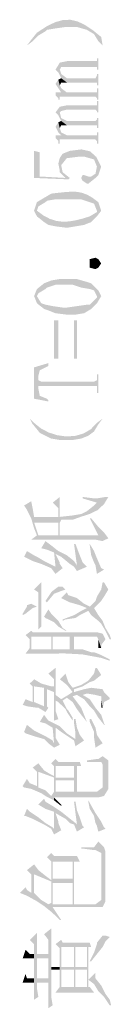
# Model space of a CAD drawing. Header units: millimetres. Extents: x 19 to 191, y 8 to 260.
# Drawn here: x 103.12 to 104.48, y 95.07 to 109.76 of the extents above; entities that cross this region are included whole.
import ezdxf

# ---------------------------------------------------------------- set-up
doc = ezdxf.new("R2010")
doc.units = ezdxf.units.MM
doc.layers.get('0').update_dxf_attribs({"linetype": 'CONTINUOUS'})

msp = doc.modelspace()

# ---------------------------------------------------------------- hatches: boundary and pattern name
for points in [[(103.229833, 109.375222), (103.3145, 109.438722), (103.399167, 109.523389), (103.505, 109.586889), (103.526167, 109.608056), (103.653167, 109.629222), (103.801333, 109.650389), (103.970667, 109.650389), (104.118833, 109.608056), (104.224667, 109.544556), (104.288167, 109.438722), (104.351667, 109.375222), (104.3305, 109.502222), (104.203595, 109.604674), (104.08791, 109.682007), (103.978956, 109.733278), (103.872242, 109.757545), (103.763279, 109.753866), (103.647577, 109.721297), (103.520648, 109.658897), (103.378, 109.565722), (103.293333, 109.459889)], [(103.716667, 109.121222), (103.716667, 109.015389), (103.737833, 109.057722), (104.267, 109.057722), (104.267, 109.015389), (104.288167, 109.015389), (104.288167, 109.184722), (104.267, 109.184722), (104.267, 109.142389), (103.8225, 109.142389)], [(103.653167, 109.015389), (103.6955, 108.973056), (103.737833, 108.888389), (103.8225, 108.824889), (104.267, 108.824889), (104.267, 108.782556), (104.288167, 108.782556), (104.288167, 108.951889), (104.267, 108.951889), (104.267, 108.930722), (104.245833, 108.888389), (103.8225, 108.888389), (103.737833, 108.951889), (103.716667, 109.015389), (103.716667, 109.121222)], [(103.653167, 108.803722), (103.737833, 108.676722), (103.8225, 108.676722), (103.737833, 108.740222), (103.716667, 108.782556), (103.6955, 108.867222)], [(103.6955, 108.867222), (103.716667, 108.782556), (103.737833, 108.824889), (103.8225, 108.824889), (103.737833, 108.888389)], [(103.653167, 108.676722), (103.653167, 108.634389), (103.6955, 108.592056), (103.6955, 108.570889), (103.716667, 108.570889), (103.716667, 108.613222), (104.245833, 108.613222), (104.267, 108.592056), (104.267, 108.570889), (104.288167, 108.570889), (104.288167, 108.740222), (104.267, 108.740222), (104.267, 108.676722), (103.737833, 108.676722)], [(103.653167, 108.380389), (103.6955, 108.338056), (103.737833, 108.253389), (103.8225, 108.189889), (104.267, 108.189889), (104.267, 108.147556), (104.288167, 108.147556), (104.288167, 108.295722), (104.267, 108.295722), (104.267, 108.274556), (104.245833, 108.253389), (103.8225, 108.253389), (103.737833, 108.295722), (103.716667, 108.380389), (103.716667, 108.465056)], [(103.716667, 108.465056), (103.716667, 108.380389), (103.737833, 108.401556), (103.8225, 108.422722), (104.245833, 108.422722), (104.267, 108.401556), (104.267, 108.380389), (104.288167, 108.380389), (104.288167, 108.549722), (104.267, 108.549722), (104.267, 108.486222), (103.8225, 108.486222)], [(103.653167, 108.168722), (103.6955, 108.084056), (103.737833, 108.041722), (103.8225, 108.041722), (103.737833, 108.084056), (103.716667, 108.147556), (103.6955, 108.232222)], [(103.6955, 108.232222), (103.716667, 108.147556), (103.737833, 108.189889), (103.8225, 108.189889), (103.737833, 108.253389)], [(103.653167, 108.041722), (103.653167, 107.999389), (103.6955, 107.957056), (103.6955, 107.914722), (103.716667, 107.914722), (103.716667, 107.978222), (104.245833, 107.978222), (104.267, 107.957056), (104.267, 107.914722), (104.288167, 107.914722), (104.288167, 108.084056), (104.267, 108.084056), (104.267, 108.041722), (103.737833, 108.041722)], [(103.335667, 107.808889), (103.335667, 107.406722), (103.843667, 107.385556), (103.801333, 107.406722), (103.420333, 107.427889), (103.420333, 107.787722)], [(103.6955, 107.618389), (103.716667, 107.512556), (103.716667, 107.491389), (103.801333, 107.406722), (103.843667, 107.385556), (103.864833, 107.406722), (103.759, 107.491389), (103.737833, 107.597222), (103.716667, 107.703056)], [(103.716667, 107.703056), (103.737833, 107.597222), (103.8225, 107.703056), (103.843667, 107.703056), (104.013, 107.724222), (104.0765, 107.724222), (104.224667, 107.681889), (104.267, 107.576056), (104.288167, 107.449056), (104.3305, 107.576056), (104.257839, 107.718897), (104.165135, 107.802539), (104.038698, 107.831147), (103.864833, 107.808889), (103.759, 107.766556)], [(104.034167, 107.406722), (104.055333, 107.364389), (104.118833, 107.322056), (104.14, 107.322056), (104.245833, 107.406722), (104.288167, 107.449056), (104.267, 107.576056), (104.245833, 107.470222), (104.182333, 107.427889), (104.14, 107.427889), (104.0765, 107.449056), (104.055333, 107.449056)], [(103.378, 107.046889), (103.378, 106.919889), (103.399167, 106.983389), (103.505, 107.046889), (103.526167, 107.068056), (103.653167, 107.089222), (104.034167, 107.089222), (104.224667, 107.025722), (104.267, 106.919889), (104.267, 106.835222), (104.3305, 106.919889), (104.288167, 107.046889), (104.201563, 107.112133), (104.122719, 107.157419), (104.047654, 107.185671), (103.972386, 107.199818), (103.892935, 107.202786), (103.805319, 107.197503), (103.705556, 107.186895), (103.589667, 107.173889), (103.483833, 107.110389)], [(103.335667, 106.919889), (103.378, 106.835222), (103.483833, 106.750556), (103.547333, 106.708222), (103.653167, 106.687056), (103.8225, 106.665889), (104.0765, 106.708222), (104.182333, 106.750556), (104.267, 106.835222), (104.267, 106.919889), (104.267, 106.898722), (104.161167, 106.835222), (104.049655, 106.801269), (103.94568, 106.775327), (103.847418, 106.759754), (103.753047, 106.756906), (103.660742, 106.769138), (103.568682, 106.798809), (103.475042, 106.848274), (103.378, 106.919889), (103.378, 107.046889)], [(104.3305, 106.136722), (104.288167, 106.073222), (104.245833, 106.052056), (104.161167, 106.073222), (104.161167, 106.200222), (104.245833, 106.221389), (104.288167, 106.200222)], [(103.378, 105.755722), (103.378, 105.649889), (103.399167, 105.692222), (103.505, 105.755722), (103.526167, 105.776889), (103.653167, 105.819222), (103.907167, 105.819222), (104.034167, 105.776889), (104.161167, 105.755722), (104.224667, 105.734556), (104.267, 105.649889), (104.267, 105.544056), (104.3305, 105.649889), (104.288167, 105.734556), (104.182333, 105.840389), (104.118833, 105.861556), (103.970667, 105.903889), (103.716667, 105.903889), (103.589667, 105.882722), (103.483833, 105.840389)], [(103.335667, 105.649889), (103.378, 105.544056), (103.483833, 105.459389), (103.547333, 105.438222), (103.653167, 105.395889), (103.8225, 105.374722), (103.9495, 105.374722), (104.0765, 105.395889), (104.182333, 105.459389), (104.267, 105.544056), (104.267, 105.649889), (104.267, 105.628722), (104.161167, 105.522889), (104.118833, 105.522889), (103.8225, 105.480556), (103.759, 105.480556), (103.610833, 105.501722), (103.505, 105.522889), (103.4415, 105.544056), (103.378, 105.649889), (103.378, 105.755722)], [(103.632, 104.718556), (103.695498, 104.718556), (103.695498, 105.290056), (103.632, 105.290056)], [(103.928333, 104.718556), (103.970665, 104.718556), (103.970665, 105.290056), (103.928333, 105.290056)], [(103.335667, 104.591556), (103.399167, 104.274056), (103.399167, 104.464556), (103.420333, 104.549222), (103.547333, 104.612722), (103.547333, 104.655056)], [(103.335667, 104.591556), (103.335667, 104.125889), (103.547333, 104.083556), (103.547333, 104.104722), (103.526167, 104.125889), (103.420333, 104.168222), (103.399167, 104.274056)], [(103.399167, 104.274056), (103.399167, 104.316389), (104.267, 104.316389), (104.267, 104.210556), (104.288167, 104.210556), (104.288167, 104.485722), (104.267, 104.485722), (104.267, 104.401056), (104.224667, 104.379889), (103.4415, 104.379889), (103.399167, 104.401056), (103.399167, 104.464556)], [(103.272167, 103.829556), (103.3145, 103.744889), (103.335667, 103.723722), (103.420333, 103.617889), (103.589667, 103.533222), (103.716667, 103.512056), (103.907167, 103.512056), (104.034167, 103.533222), (104.14, 103.575556), (104.224667, 103.639056), (104.288167, 103.744889), (104.351667, 103.829556), (104.267, 103.766056), (104.175644, 103.670861), (104.065321, 103.606958), (103.941935, 103.5723), (103.811387, 103.56484), (103.679584, 103.582532), (103.552427, 103.623329), (103.43582, 103.685186), (103.335667, 103.766056)], [(103.1875, 102.538389), (103.229833, 102.474889), (103.293333, 102.347889), (103.335667, 102.199722), (103.378, 102.093889), (103.378, 102.157389), (103.335667, 102.284389), (103.335667, 102.369056), (103.3145, 102.496056), (103.293333, 102.601889)], [(103.293333, 102.030389), (104.245833, 102.030389), (104.351667, 102.009222), (104.288167, 102.093889), (103.716667, 102.093889), (103.716667, 102.665389), (103.6955, 102.093889), (103.399167, 102.093889), (103.378, 102.157389), (103.378, 102.093889)], [(103.610833, 102.580722), (103.6955, 102.496056), (103.6955, 102.093889), (103.716667, 102.665389)], [(103.716667, 102.369056), (103.716667, 102.284389), (103.737833, 102.326722), (103.907167, 102.326722), (104.031124, 102.37104), (104.158521, 102.412447), (104.276657, 102.4692), (104.372833, 102.559556), (104.436333, 102.665389), (104.394, 102.665389), (104.267, 102.644222), (104.267, 102.580722), (104.224667, 102.538389), (104.118833, 102.453722), (104.034167, 102.411389), (103.907167, 102.390222)], [(104.055333, 102.644222), (104.267, 102.580722), (104.267, 102.644222), (104.224667, 102.644222), (104.055333, 102.665389)], [(103.335667, 102.369056), (103.335667, 102.284389), (103.6955, 102.284389), (103.6955, 102.369056), (103.483833, 102.369056)], [(104.161167, 102.347889), (104.288167, 102.093889), (104.351667, 102.009222), (104.436333, 102.051556), (104.372833, 102.136222), (104.288167, 102.220889), (104.182333, 102.347889)], [(103.4415, 101.903389), (103.526167, 101.882222), (103.632, 101.839889), (103.653167, 101.628222), (103.653167, 101.818722), (103.737833, 101.776389), (103.864833, 101.670556), (103.928333, 101.628222), (103.970667, 101.564722), (104.118833, 101.628222), (104.055333, 101.691722), (104.013, 101.797556), (103.970667, 101.649389), (103.928333, 101.712889), (103.8225, 101.797556), (103.6955, 101.861056), (103.589667, 101.945722), (103.505, 102.009222)], [(103.928333, 101.966889), (103.970667, 101.649389), (104.013, 101.797556), (103.9495, 101.966889)], [(104.161167, 101.966889), (104.161167, 101.945722), (104.182333, 101.797556), (104.224667, 101.691722), (104.245833, 101.649389), (104.267, 101.522389), (104.372833, 101.585889), (104.3305, 101.607056), (104.267, 101.755222), (104.224667, 101.861056)], [(103.1875, 101.776389), (103.3145, 101.712889), (103.4415, 101.670556), (103.589667, 101.607056), (103.653167, 101.522389), (103.759, 101.607056), (103.716667, 101.670556), (103.716667, 101.691722), (103.653167, 101.818722), (103.653167, 101.628222), (103.483833, 101.712889), (103.378, 101.776389), (103.335667, 101.797556), (103.229833, 101.861056)], [(103.335667, 101.289556), (103.399167, 101.247222), (103.399167, 100.696889), (103.4415, 100.739222), (103.4415, 101.395389)], [(103.737833, 101.162556), (103.864833, 101.099056), (104.013, 101.056722), (104.118833, 101.014389), (104.14, 100.972056), (104.182333, 100.908556), (104.224667, 101.014389), (104.3305, 101.120222), (104.372833, 101.183722), (104.436333, 101.289556), (104.372833, 101.395389), (104.351667, 101.395389), (104.3305, 101.289556), (104.267, 101.183722), (104.245833, 101.120222), (104.161167, 101.035556), (104.0765, 101.077889), (103.970667, 101.162556), (103.843667, 101.204889), (103.8225, 101.247222)], [(103.505, 101.120222), (103.526167, 101.099056), (103.632, 101.226056), (103.737833, 101.268389), (103.801333, 101.289556), (103.759, 101.331889), (103.6955, 101.331889), (103.610833, 101.268389), (103.589667, 101.247222)], [(103.166333, 100.929722), (103.166333, 100.908556), (103.208667, 100.929722), (103.3145, 101.014389), (103.378, 101.035556), (103.293333, 101.077889), (103.229833, 101.056722), (103.229833, 101.035556)], [(103.483833, 100.887389), (103.505, 100.866222), (103.632, 100.802722), (103.6955, 100.739222), (103.801333, 100.675722), (103.8225, 100.675722), (103.759, 100.718056), (103.6955, 100.823889), (103.589667, 100.929722), (103.547333, 100.993222)], [(103.759, 100.845056), (103.759, 100.823889), (103.801333, 100.845056), (103.9495, 100.866222), (104.013, 100.908556), (104.14, 100.972056), (104.118833, 101.014389), (104.034167, 100.972056), (103.928333, 100.908556)], [(104.182333, 100.908556), (104.288167, 100.823889), (104.3305, 100.781556), (104.394, 100.675722), (104.4575, 100.548722), (104.478667, 100.548722), (104.4575, 100.612222), (104.394, 100.718056), (104.351667, 100.823889), (104.288167, 100.908556), (104.224667, 101.014389)], [(103.208667, 100.337056), (103.229833, 100.337056), (103.517998, 100.33646), (103.785723, 100.339701), (104.05067, 100.325745), (104.3305, 100.273556), (104.4575, 100.231222), (104.4575, 100.252389), (104.3305, 100.315889), (104.224667, 100.358222), (104.182333, 100.358222), (104.055333, 100.400556), (103.928333, 100.400556), (103.928333, 100.591056), (103.864833, 100.400556), (103.610833, 100.400556), (103.610833, 100.591056), (103.589667, 100.400556), (103.293333, 100.400556), (103.293333, 100.675722), (103.272167, 100.421722)], [(103.208667, 100.612222), (103.272167, 100.548722), (103.272167, 100.421722), (103.293333, 100.675722)], [(103.293333, 100.675722), (103.293333, 100.591056), (103.589667, 100.591056), (103.589667, 100.400556), (103.610833, 100.591056), (103.864833, 100.591056), (103.864833, 100.400556), (103.928333, 100.591056), (104.267, 100.591056), (104.288167, 100.548722), (104.3305, 100.421722), (104.3305, 100.464056), (104.394, 100.548722), (104.351667, 100.633389), (104.267, 100.654556), (103.3145, 100.654556)], [(104.288167, 100.421722), (104.3305, 100.421722), (104.288167, 100.548722)], [(103.547333, 100.040722), (103.632, 99.956056), (103.632, 99.342222), (103.6955, 99.363389), (103.653167, 99.490389), (103.653167, 100.125389)], [(103.716667, 99.956056), (103.8225, 99.871389), (103.907167, 99.765556), (103.928333, 99.807889), (104.055333, 99.850222), (104.161167, 99.913722), (104.224667, 99.934889), (104.3305, 100.019556), (104.267, 100.125389), (104.245833, 100.125389), (104.224667, 100.040722), (104.14, 99.934889), (104.034167, 99.871389), (103.907167, 99.829056), (103.843667, 99.913722), (103.801333, 100.040722)], [(103.166333, 99.575056), (103.229833, 99.553889), (103.378, 99.532722), (103.399167, 99.532722), (103.505, 99.469222), (103.483833, 99.553889), (103.335667, 99.617389), (103.335667, 99.956056), (103.3145, 99.617389), (103.208667, 99.659722)], [(103.272167, 99.892556), (103.3145, 99.850222), (103.3145, 99.617389), (103.335667, 99.956056)], [(103.335667, 99.956056), (103.335667, 99.850222), (103.483833, 99.829056), (103.483833, 99.553889), (103.505, 99.469222), (103.526167, 99.807889), (103.632, 99.765556), (103.632, 99.850222), (103.589667, 99.850222), (103.4415, 99.892556)], [(103.505, 99.469222), (103.547333, 99.532722), (103.526167, 99.553889), (103.526167, 99.807889)], [(103.737833, 99.659722), (103.759, 99.638556), (103.8225, 99.680889), (103.907167, 99.617389), (103.907167, 99.702056), (103.970667, 99.723222), (104.055333, 99.723222), (104.118833, 99.744389), (104.245833, 99.723222), (104.3305, 99.702056), (104.3305, 99.659722), (104.351667, 99.532722), (104.372833, 99.617389), (104.4575, 99.659722), (104.4575, 99.680889), (104.372833, 99.765556), (104.351667, 99.807889), (104.182333, 99.829056), (104.0765, 99.807889), (103.928333, 99.765556), (103.928333, 99.807889), (103.907167, 99.765556), (103.843667, 99.723222)], [(103.653167, 99.723222), (103.653167, 99.638556), (103.6955, 99.617389), (103.801333, 99.511556), (103.8225, 99.469222), (103.907167, 99.342222), (103.907167, 99.384556), (103.843667, 99.490389), (103.8225, 99.511556), (103.759, 99.638556), (103.737833, 99.659722)], [(103.907167, 99.617389), (103.970667, 99.511556), (104.034167, 99.426889), (104.118833, 99.321056), (104.034167, 99.532722), (103.907167, 99.702056)], [(103.970667, 99.723222), (104.0765, 99.659722), (104.161167, 99.553889), (104.224667, 99.490389), (104.288167, 99.384556), (104.372833, 99.278722), (104.394, 99.278722), (104.372833, 99.299889), (104.3305, 99.426889), (104.245833, 99.532722), (104.161167, 99.659722), (104.055333, 99.723222)], [(104.3305, 99.532722), (104.351667, 99.532722), (104.3305, 99.659722)], [(103.420333, 99.321056), (103.505, 99.299889), (103.610833, 99.236389), (103.632, 99.003556), (103.653167, 99.236389), (103.737833, 99.172889), (103.928333, 99.045889), (103.9495, 98.961222), (104.0765, 99.045889), (104.013, 99.130556), (103.970667, 99.236389), (103.9495, 99.067056), (103.8225, 99.151722), (103.716667, 99.257556), (103.547333, 99.342222), (103.483833, 99.426889)], [(103.928333, 99.363389), (103.928333, 99.299889), (103.9495, 99.151722), (103.9495, 99.067056), (103.970667, 99.236389), (103.9495, 99.363389)], [(104.161167, 99.363389), (104.161167, 99.321056), (104.224667, 99.172889), (104.224667, 99.088222), (104.245833, 98.940056), (104.351667, 99.003556), (104.267, 99.130556), (104.245833, 99.236389), (104.182333, 99.363389)], [(103.1875, 99.172889), (103.208667, 99.151722), (103.335667, 99.109389), (103.483833, 99.067056), (103.547333, 99.003556), (103.632, 98.940056), (103.716667, 98.982389), (103.653167, 99.088222), (103.653167, 99.236389), (103.632, 99.003556), (103.610833, 99.045889), (103.505, 99.109389), (103.335667, 99.194056), (103.229833, 99.278722)], [(103.166333, 98.368556), (103.1875, 98.347389), (103.293333, 98.326222), (103.4415, 98.262722), (103.505, 98.220389), (103.632, 98.156889), (103.632, 98.199222), (104.288167, 98.199222), (104.372833, 98.220389), (104.351667, 98.347389), (104.267, 98.283889), (103.970667, 98.283889), (103.970667, 98.664889), (103.928333, 98.283889), (103.653167, 98.283889), (103.653167, 98.770722), (103.632, 98.283889), (103.589667, 98.220389), (103.505, 98.305056), (103.399167, 98.347389), (103.399167, 98.580222), (103.378, 98.368556), (103.272167, 98.410889), (103.229833, 98.474389)], [(103.589667, 98.707222), (103.632, 98.664889), (103.632, 98.283889), (103.653167, 98.770722)], [(103.653167, 98.770722), (103.653167, 98.453222), (103.653167, 98.664889), (103.928333, 98.664889), (103.928333, 98.283889), (103.970667, 98.664889), (104.034167, 98.664889), (104.013, 98.728389), (103.6955, 98.728389)], [(104.118833, 98.749556), (104.118833, 98.728389), (104.3305, 98.728389), (104.351667, 98.686056), (104.351667, 98.347389), (104.372833, 98.220389), (104.436333, 98.326222), (104.436333, 98.749556), (104.351667, 98.813056), (104.288167, 98.770722), (104.267, 98.770722)], [(103.3145, 98.643722), (103.378, 98.580222), (103.378, 98.368556), (103.399167, 98.580222), (103.632, 98.495556), (103.632, 98.516722), (103.589667, 98.537889), (103.483833, 98.601389), (103.399167, 98.707222)], [(103.653167, 98.453222), (103.928333, 98.453222), (103.928333, 98.495556), (103.653167, 98.495556), (103.653167, 98.664889)], [(103.399167, 98.093389), (103.505, 98.029889), (103.632, 97.987556), (103.632, 97.733556), (103.653167, 97.966389), (103.801333, 97.881722), (103.864833, 97.818222), (103.928333, 97.797056), (103.970667, 97.691222), (104.0765, 97.754722), (104.055333, 97.775889), (104.013, 97.902889), (103.970667, 98.008722), (103.970667, 97.797056), (103.9495, 97.818222), (103.737833, 97.987556), (103.610833, 98.072222), (103.505, 98.135722), (103.483833, 98.178056)], [(103.632, 98.156889), (103.737833, 98.072222), (103.737833, 98.093389), (103.632, 98.199222)], [(104.14, 98.135722), (104.161167, 98.029889), (104.224667, 97.924056), (104.245833, 97.818222), (104.267, 97.775889), (104.288167, 97.691222), (104.394, 97.733556), (104.372833, 97.754722), (104.3305, 97.839389), (104.245833, 97.966389), (104.14, 98.156889)], [(103.1875, 97.924056), (103.208667, 97.924056), (103.3145, 97.881722), (103.483833, 97.797056), (103.589667, 97.733556), (103.632, 97.648889), (103.737833, 97.712389), (103.6955, 97.818222), (103.6955, 97.839389), (103.653167, 97.966389), (103.632, 97.733556), (103.610833, 97.754722), (103.505, 97.818222), (103.399167, 97.902889), (103.272167, 97.987556), (103.229833, 98.029889)], [(103.928333, 98.135722), (103.970667, 97.797056), (103.970667, 98.008722), (103.9495, 98.135722)], [(104.034167, 97.458389), (104.034167, 97.437222), (104.0765, 97.437222), (104.224667, 97.416056), (104.245833, 97.416056), (104.3305, 97.373722), (104.3305, 96.717556), (104.351667, 96.569389), (104.394, 96.654056), (104.394, 97.394889), (104.372833, 97.458389), (104.288167, 97.543056), (104.224667, 97.458389), (104.161167, 97.458389)], [(103.124, 96.781056), (103.229833, 96.738722), (103.367317, 96.662258), (103.489654, 96.580766), (103.603789, 96.488294), (103.716667, 96.378889), (103.737833, 96.378889), (103.610833, 96.569389), (103.589667, 97.373722), (103.589667, 96.632889), (103.547333, 96.611722), (103.4415, 96.675222), (103.335667, 96.781056), (103.335667, 97.056222), (103.293333, 96.781056), (103.229833, 96.823389), (103.208667, 96.865722)], [(103.526167, 97.310222), (103.589667, 97.246722), (103.589667, 96.971556), (103.589667, 97.373722)], [(103.589667, 97.373722), (103.610833, 96.569389), (103.610833, 97.246722), (103.907167, 97.246722), (103.907167, 96.611722), (103.928333, 97.246722), (104.013, 97.246722), (103.970667, 97.331389), (103.632, 97.331389)], [(103.229833, 97.119722), (103.293333, 97.056222), (103.293333, 96.781056), (103.335667, 97.056222), (103.589667, 96.950389), (103.589667, 96.632889), (103.589667, 96.971556), (103.505, 97.035056), (103.399167, 97.119722), (103.335667, 97.204389)], [(103.610833, 96.929222), (103.907167, 96.929222), (103.907167, 96.992722), (103.610833, 96.992722), (103.610833, 97.246722)], [(103.610833, 96.569389), (104.351667, 96.569389), (104.3305, 96.717556), (104.3305, 96.675222), (104.245833, 96.611722), (103.928333, 96.611722), (103.928333, 97.246722), (103.907167, 96.611722), (103.610833, 96.611722), (103.610833, 96.929222)], [(103.483833, 96.167222), (103.547333, 96.082556), (103.547333, 95.066556), (103.610833, 95.108889), (103.589667, 95.235889), (103.589667, 96.251889)], [(103.272167, 96.082556), (103.335667, 96.019056), (103.335667, 95.193556), (103.399167, 95.235889), (103.378, 95.362889), (103.378, 96.188389)], [(103.653167, 95.299389), (103.928333, 95.299389), (103.928333, 95.680389), (103.928333, 95.384056), (103.737833, 95.384056), (103.737833, 96.082556), (103.716667, 95.384056)], [(103.653167, 96.019056), (103.716667, 95.955556), (103.716667, 95.384056), (103.737833, 96.082556)], [(103.737833, 96.082556), (103.737833, 95.638056), (103.737833, 95.976722), (103.928333, 95.976722), (103.928333, 95.299389), (103.9495, 95.638056), (103.9495, 95.976722), (104.118833, 95.976722), (104.118833, 95.680389), (104.14, 95.976722), (104.182333, 95.976722), (104.161167, 96.040222), (103.759, 96.040222)], [(104.161167, 95.765056), (104.182333, 95.765056), (104.351667, 95.976722), (104.394, 96.061389), (104.4575, 96.124889), (104.394, 96.146056), (104.351667, 96.146056), (104.267, 96.040222), (104.267, 96.019056), (104.224667, 95.892056)], [(103.166333, 95.807389), (103.335667, 95.807389), (103.335667, 95.870889), (103.272167, 95.870889), (103.208667, 95.934389)], [(103.737833, 95.638056), (103.928333, 95.638056), (103.928333, 95.384056), (103.928333, 95.680389), (103.737833, 95.680389), (103.737833, 95.976722)], [(103.928333, 95.299389), (104.224667, 95.299389), (104.161167, 95.384056), (104.14, 95.384056), (104.14, 95.976722), (104.118833, 95.680389), (104.118833, 95.384056), (103.9495, 95.384056), (103.9495, 95.638056)], [(103.9495, 95.638056), (104.118833, 95.638056), (104.118833, 95.384056), (104.118833, 95.680389), (103.9495, 95.680389), (103.9495, 95.976722)], [(103.378, 95.870889), (103.378, 95.447556), (103.378, 95.807389), (103.547333, 95.807389), (103.547333, 95.870889)], [(103.378, 95.447556), (103.547333, 95.447556), (103.547333, 95.511056), (103.378, 95.511056), (103.378, 95.807389)], [(103.589667, 95.638056), (103.716661, 95.638056), (103.716661, 95.680387), (103.589667, 95.680387)], [(103.166333, 95.447556), (103.335667, 95.447556), (103.335667, 95.511056), (103.229833, 95.511056), (103.208667, 95.574556)], [(104.14, 95.489889), (104.224667, 95.426389), (104.288167, 95.320556), (104.372833, 95.235889), (104.4575, 95.108889), (104.478667, 95.108889), (104.4575, 95.193556), (104.394, 95.278222), (104.3305, 95.405222), (104.245833, 95.511056), (104.245833, 95.595722)]]:
    msp.add_hatch(color=7).paths.add_polyline_path(points)

doc.saveas('drawing.dxf')
